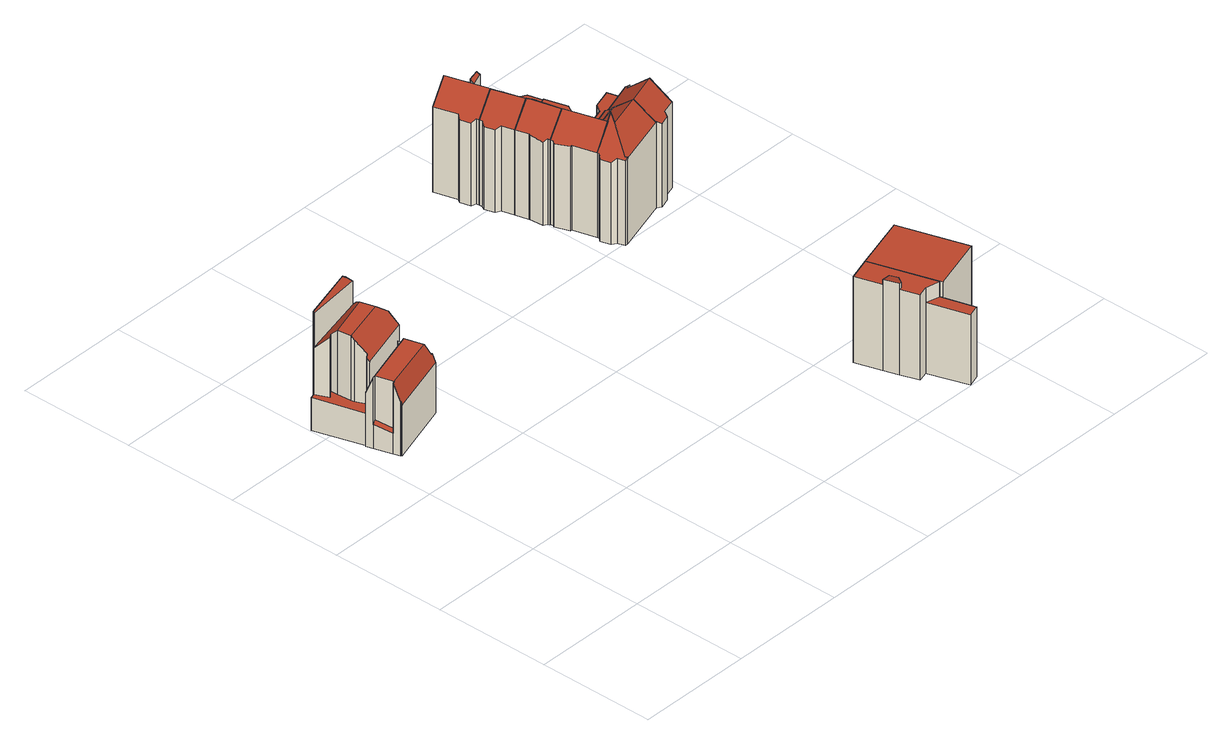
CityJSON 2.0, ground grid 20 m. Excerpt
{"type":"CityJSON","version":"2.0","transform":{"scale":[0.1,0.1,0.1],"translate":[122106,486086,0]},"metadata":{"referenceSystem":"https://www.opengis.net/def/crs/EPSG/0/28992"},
"CityObjects":{
"building1":{"type":"Building","attributes":{"aantal_verblijfsobjecten":2,"bouwjaar":1856,"gebruiksdoel":"kantoorfunctie","oppervlakte_max":67,"oppervlakte_min":54,"rdf_seealso":"http://bag.basisregistraties.overheid.nl/bag/id/pand/0363100012182170","rf_extrusion_mode":"standard","rf_force_lod11":false,"rf_h_ground":0.552,"rf_h_pc_98p":0,"rf_h_roof_50p":13.02,"rf_h_roof_70p":13.06,"rf_h_roof_max":13.28,"rf_h_roof_min":10.34,"rf_h_roof_ridge":10.76,"rf_is_glass_roof":false,"rf_nodata_frac":0.00364,"rf_nodata_r":0,"rf_pc_select":"PREFERRED_AND_LATEST","rf_pc_year":0,"rf_pointcloud_unusable":false,"rf_pt_density":31.27,"rf_ridgelines":3,"rf_rmse_lod22":0.361,"rf_roof_planes":7,"rf_roof_type":"slanted","rf_success":true,"rf_t_run":22,"rf_volume_lod22":789.57,"status":"Pand in gebruik"},"children":["building1-1"]},
"building1-1":{"type":"BuildingPart","parents":["building1"],"geometry":[{"type":"Solid","lod":"2.2","boundaries":[[[[0,1,2,3,4,5,6,7,8,9,10]],[[11,3,2,12]],[[12,2,1,13,14]],[[15,3,11]],[[16,6,5,17]],[[18,8,7,19]],[[20,21,0,10,22]],[[23,9,8,18]],[[22,10,9,23]],[[14,13,24,25]],[[25,24,26,27]],[[28,4,3,15]],[[17,5,4,28,29]],[[19,7,6,16,30]],[[30,16,31]],[[13,1,0,21]],[[27,26,21,20]],[[29,28,32]],[[21,26,24,13]],[[33,27,20,22,23,18,19,30,31]],[[29,32,34,33,31,16,17]],[[32,28,15,11,12,14,25,34]],[[27,33,34,25]]]],"semantics":{"surfaces":[{"type":"GroundSurface"},{"type":"WallSurface","on_footprint_edge":true},{"type":"WallSurface","on_footprint_edge":false},{"type":"RoofSurface","rf_azimuth":245.94,"rf_h_roof_50p":13.16,"rf_h_roof_70p":13.17,"rf_h_roof_max":13.97,"rf_h_roof_min":4.53,"rf_slope":55},{"type":"RoofSurface","rf_azimuth":161.8,"rf_h_roof_50p":11.93,"rf_h_roof_70p":12.44,"rf_h_roof_max":13.97,"rf_h_roof_min":9.94,"rf_slope":68.92},{"type":"RoofSurface","rf_azimuth":74.24,"rf_h_roof_50p":11.06,"rf_h_roof_70p":11.73,"rf_h_roof_max":13.67,"rf_h_roof_min":9.68,"rf_slope":68.01},{"type":"RoofSurface","rf_azimuth":342.66,"rf_h_roof_50p":10.93,"rf_h_roof_70p":11.58,"rf_h_roof_max":13.12,"rf_h_roof_min":9.25,"rf_slope":67.73},{"type":"RoofSurface","rf_azimuth":52.24,"rf_h_roof_50p":13.07,"rf_h_roof_70p":13.11,"rf_h_roof_max":13.97,"rf_h_roof_min":12.95,"rf_slope":1.23}],"values":[[0,1,1,1,1,1,1,1,1,2,2,1,1,1,2,1,2,2,3,4,5,6,7]]}}]},
"building2":{"type":"Building","attributes":{"aantal_verblijfsobjecten":5,"bouwjaar":1874,"gebruiksdoel":"industriefunctie,woonfunctie","oppervlakte_max":67,"oppervlakte_min":32,"rdf_seealso":"http://bag.basisregistraties.overheid.nl/bag/id/pand/0363100012170769","rf_extrusion_mode":"standard","rf_force_lod11":false,"rf_h_ground":0.551,"rf_h_pc_98p":0,"rf_h_roof_50p":16.41,"rf_h_roof_70p":17.2,"rf_h_roof_max":17.77,"rf_h_roof_min":6.28,"rf_is_glass_roof":false,"rf_nodata_frac":0.0405,"rf_nodata_r":0,"rf_pc_select":"PREFERRED_AND_LATEST","rf_pc_year":0,"rf_pointcloud_unusable":false,"rf_pt_density":30.37,"rf_ridgelines":0,"rf_rmse_lod22":1.07,"rf_roof_planes":7,"rf_roof_type":"slanted","rf_success":true,"rf_t_run":31,"rf_volume_lod22":1539.18,"status":"Pand in gebruik"},"children":["building2-1"]},
"building2-1":{"type":"BuildingPart","parents":["building2"],"geometry":[{"type":"Solid","lod":"2.2","boundaries":[[[[35,36,37,38,39,40,41,42,5,43,3,44,45,46]],[[47,38,37,48]],[[49,39,38,47]],[[48,37,36,50]],[[51,35,46,52]],[[52,46,45,53,54]],[[55,56,57,58]],[[59,60,56,55]],[[61,44,3,62]],[[63,41,40,64]],[[65,42,41,63]],[[58,57,43,5,66]],[[62,3,43,57]],[[66,5,42,65]],[[67,64,40,39,49]],[[53,45,44,61]],[[54,53,68,69]],[[70,71,72,73]],[[73,72,60,59]],[[74,75,71,70]],[[76,77,75,74]],[[69,68,77,76]],[[50,36,35,51,78]],[[78,51,64,67]],[[63,79,80,65]],[[73,59,55,58,66,65,80,70]],[[74,70,80,79]],[[77,68,53,61,62,57,56,60,72,71,75]],[[78,67,49,47,48,50]],[[64,51,52,54,69,76,74,79,63]]]],"semantics":{"surfaces":[{"type":"GroundSurface"},{"type":"WallSurface","on_footprint_edge":true},{"type":"WallSurface","on_footprint_edge":false},{"type":"RoofSurface","rf_azimuth":73.81,"rf_h_roof_50p":16.62,"rf_h_roof_70p":17.01,"rf_h_roof_max":17.64,"rf_h_roof_min":15.92,"rf_slope":42.77},{"type":"RoofSurface","rf_azimuth":162.5,"rf_h_roof_50p":16.09,"rf_h_roof_70p":16.75,"rf_h_roof_max":17.94,"rf_h_roof_min":14.49,"rf_slope":46.43},{"type":"RoofSurface","rf_azimuth":66.28,"rf_h_roof_50p":17.64,"rf_h_roof_70p":17.66,"rf_h_roof_max":17.94,"rf_h_roof_min":17.58,"rf_slope":0.772},{"type":"RoofSurface","rf_azimuth":220.01,"rf_h_roof_50p":6.33,"rf_h_roof_70p":6.35,"rf_h_roof_max":17.45,"rf_h_roof_min":6.28,"rf_slope":0.991},{"type":"RoofSurface","rf_azimuth":164.06,"rf_h_roof_50p":20.15,"rf_h_roof_70p":20.21,"rf_h_roof_max":20.31,"rf_h_roof_min":19.87,"rf_slope":16.39},{"type":"RoofSurface","rf_azimuth":343.12,"rf_h_roof_50p":16.01,"rf_h_roof_70p":16.55,"rf_h_roof_max":20.07,"rf_h_roof_min":14.03,"rf_slope":45.98}],"values":[[0,1,1,1,1,1,2,2,1,1,1,1,1,1,1,1,2,2,2,2,2,2,1,2,3,4,5,6,7,8]]}}]},
"building3":{"type":"Building","attributes":{"aantal_verblijfsobjecten":4,"bouwjaar":1939,"gebruiksdoel":"woonfunctie","oppervlakte_max":61,"oppervlakte_min":45,"rdf_seealso":"http://bag.basisregistraties.overheid.nl/bag/id/pand/0363100012182006","rf_extrusion_mode":"standard","rf_force_lod11":false,"rf_h_ground":0.643,"rf_h_pc_98p":0,"rf_h_roof_50p":15.74,"rf_h_roof_70p":15.77,"rf_h_roof_max":16.7,"rf_h_roof_min":12.95,"rf_is_glass_roof":false,"rf_nodata_frac":0.0251,"rf_nodata_r":0,"rf_pc_select":"PREFERRED_AND_LATEST","rf_pc_year":0,"rf_pointcloud_unusable":false,"rf_pt_density":16.48,"rf_ridgelines":0,"rf_rmse_lod22":0.185,"rf_roof_planes":3,"rf_roof_type":"slanted","rf_success":true,"rf_t_run":16,"rf_volume_lod22":872.56,"status":"Pand in gebruik"},"children":["building3-1"]},
"building3-1":{"type":"BuildingPart","parents":["building3"],"geometry":[{"type":"Solid","lod":"2.2","boundaries":[[[[81,82,83,84,85,86,87,88,89]],[[90,91,92,93]],[[94,89,88,95]],[[96,97,95,98]],[[99,100,101,102]],[[100,85,84,103]],[[104,87,86,105]],[[106,81,89,94]],[[105,86,85,99]],[[85,100,99]],[[102,101,107,108]],[[103,84,83,109]],[[110,104,91,90]],[[93,92,97,96]],[[109,83,82,107]],[[108,107,82,81,106]],[[98,95,88,87,104,110]],[[109,107,101,100,103]],[[108,106,94,95,97,92,91,104,105,99,102]],[[98,110,90,93,96]]]],"semantics":{"surfaces":[{"type":"GroundSurface"},{"type":"WallSurface","on_footprint_edge":false},{"type":"WallSurface","on_footprint_edge":true},{"type":"RoofSurface","rf_azimuth":78.2,"rf_h_roof_50p":13.02,"rf_h_roof_70p":13.04,"rf_h_roof_max":15.7,"rf_h_roof_min":12.97,"rf_slope":1.8},{"type":"RoofSurface","rf_azimuth":168.91,"rf_h_roof_50p":15.76,"rf_h_roof_70p":15.78,"rf_h_roof_max":16.59,"rf_h_roof_min":15.7,"rf_slope":0.591},{"type":"RoofSurface","rf_azimuth":67.89,"rf_h_roof_50p":16.48,"rf_h_roof_70p":16.59,"rf_h_roof_max":16.8,"rf_h_roof_min":16.1,"rf_slope":16.24}],"values":[[0,1,2,1,1,2,2,2,2,2,1,2,1,1,2,2,2,3,4,5]]}}]},
"building4":{"type":"Building","attributes":{"aantal_verblijfsobjecten":8,"bouwjaar":1937,"gebruiksdoel":"woonfunctie","oppervlakte_max":53,"oppervlakte_min":44,"rdf_seealso":"http://bag.basisregistraties.overheid.nl/bag/id/pand/0363100012182008","rf_extrusion_mode":"standard","rf_force_lod11":false,"rf_h_ground":0.603,"rf_h_pc_98p":0,"rf_h_roof_50p":15.76,"rf_h_roof_70p":15.79,"rf_h_roof_max":16.33,"rf_h_roof_min":15.67,"rf_is_glass_roof":false,"rf_nodata_frac":0.0189,"rf_nodata_r":0,"rf_pc_select":"PREFERRED_AND_LATEST","rf_pc_year":0,"rf_pointcloud_unusable":false,"rf_pt_density":17.43,"rf_ridgelines":0,"rf_rmse_lod22":0.307,"rf_roof_planes":3,"rf_roof_type":"slanted","rf_success":true,"rf_t_run":24,"rf_volume_lod22":1804.08,"status":"Pand in gebruik"},"children":["building4-1"]},
"building4-1":{"type":"BuildingPart","parents":["building4"],"geometry":[{"type":"Solid","lod":"2.2","boundaries":[[[[81,111,112,113]],[[114,111,81,106]],[[115,112,111,114]],[[106,81,113,116]],[[116,113,112,115]],[[116,115,114,106]]]],"semantics":{"surfaces":[{"type":"GroundSurface"},{"type":"WallSurface","on_footprint_edge":true},{"type":"RoofSurface","rf_azimuth":169.93,"rf_h_roof_50p":15.76,"rf_h_roof_70p":15.79,"rf_h_roof_max":15.84,"rf_h_roof_min":15.68,"rf_slope":0.682}],"values":[[0,1,1,1,1,2]]}}]},
"building5":{"type":"Building","attributes":{"aantal_verblijfsobjecten":4,"bouwjaar":1935,"gebruiksdoel":"woonfunctie","oppervlakte_max":49,"oppervlakte_min":44,"rdf_seealso":"http://bag.basisregistraties.overheid.nl/bag/id/pand/0363100012170846","rf_extrusion_mode":"standard","rf_force_lod11":false,"rf_h_ground":0.882,"rf_h_pc_98p":0,"rf_h_roof_50p":17.15,"rf_h_roof_70p":18,"rf_h_roof_max":18.96,"rf_h_roof_min":13.66,"rf_h_roof_ridge":19,"rf_is_glass_roof":false,"rf_nodata_frac":0.00781,"rf_nodata_r":0,"rf_pc_select":"PREFERRED_AND_LATEST","rf_pc_year":0,"rf_pointcloud_unusable":false,"rf_pt_density":16.71,"rf_ridgelines":1,"rf_rmse_lod22":0.0875,"rf_roof_planes":4,"rf_roof_type":"slanted","rf_success":true,"rf_t_run":14,"rf_volume_lod22":1006.5,"status":"Pand in gebruik"},"children":["building5-1"]},
"building5-1":{"type":"BuildingPart","parents":["building5"],"geometry":[{"type":"Solid","lod":"2.2","boundaries":[[[[117,118,119,120,121,122,123,124,125,126,127,128,129,130,131]],[[132,123,122,133]],[[134,121,120,135]],[[135,120,119,136]],[[137,125,124,138]],[[138,124,123,132]],[[139,118,117,140]],[[136,119,118,139]],[[140,117,131,141]],[[142,128,127,143]],[[144,145,143,146]],[[147,126,125,137]],[[148,129,128,142]],[[146,143,127,126,147]],[[149,150,145,144]],[[151,148,152,153]],[[141,131,130,154]],[[153,152,150,149]],[[154,130,129,148,151]],[[133,122,121,134]],[[150,152,148,142,143,145]],[[154,151,153,141]],[[136,147,137,138,132,133,134,135]],[[147,136,139,140,141,153,149,144,146]]]],"semantics":{"surfaces":[{"type":"GroundSurface"},{"type":"WallSurface","on_footprint_edge":true},{"type":"WallSurface","on_footprint_edge":false},{"type":"RoofSurface","rf_azimuth":121.86,"rf_h_roof_50p":13.8,"rf_h_roof_70p":13.81,"rf_h_roof_max":16,"rf_h_roof_min":13.76,"rf_slope":0.965},{"type":"RoofSurface","rf_azimuth":344.3,"rf_h_roof_50p":15.89,"rf_h_roof_70p":16,"rf_h_roof_max":16.19,"rf_h_roof_min":15.6,"rf_slope":25.85},{"type":"RoofSurface","rf_azimuth":253.74,"rf_h_roof_50p":17.46,"rf_h_roof_70p":18.18,"rf_h_roof_max":19.24,"rf_h_roof_min":15.61,"rf_slope":39.33},{"type":"RoofSurface","rf_azimuth":73.66,"rf_h_roof_50p":17.57,"rf_h_roof_70p":18.19,"rf_h_roof_max":19.24,"rf_h_roof_min":15.5,"rf_slope":39.19}],"values":[[0,1,1,1,1,1,1,1,1,1,2,1,1,1,2,2,1,2,1,1,3,4,5,6]]}}]},
"building6":{"type":"Building","attributes":{"aantal_verblijfsobjecten":4,"bouwjaar":1935,"gebruiksdoel":"woonfunctie","oppervlakte_max":48,"oppervlakte_min":40,"rdf_seealso":"http://bag.basisregistraties.overheid.nl/bag/id/pand/0363100012181826","rf_extrusion_mode":"standard","rf_force_lod11":false,"rf_h_ground":0.765,"rf_h_pc_98p":0,"rf_h_roof_50p":17.02,"rf_h_roof_70p":17.91,"rf_h_roof_max":18.91,"rf_h_roof_min":13.62,"rf_h_roof_ridge":18.96,"rf_is_glass_roof":false,"rf_nodata_frac":0.0115,"rf_nodata_r":0,"rf_pc_select":"PREFERRED_AND_LATEST","rf_pc_year":0,"rf_pointcloud_unusable":false,"rf_pt_density":17.68,"rf_ridgelines":1,"rf_rmse_lod22":0.141,"rf_roof_planes":4,"rf_roof_type":"slanted","rf_success":true,"rf_t_run":16,"rf_volume_lod22":1042.04,"status":"Pand in gebruik"},"children":["building6-1"]},
"building6-1":{"type":"BuildingPart","parents":["building6"],"geometry":[{"type":"Solid","lod":"2.2","boundaries":[[[[155,156,157,158,159,160,161,162,163,164,165,166,167,168,169,170]],[[171,161,160,172]],[[173,162,161,171]],[[174,163,162,173]],[[172,160,159,175]],[[176,177,178,179]],[[180,168,167,181]],[[181,167,166,182]],[[183,164,163,174]],[[184,165,164,183]],[[182,166,165,184]],[[175,159,158,185]],[[185,158,157,177,176]],[[186,156,155,187]],[[177,157,156,186]],[[188,180,179,189]],[[189,179,178,190,191]],[[192,169,168,180,188]],[[187,155,170,190]],[[191,190,170,169,192]],[[185,184,183,174,173,171,172,175]],[[187,190,178,177,186]],[[191,192,188,189]],[[184,185,176,179,180,181,182]]]],"semantics":{"surfaces":[{"type":"GroundSurface"},{"type":"WallSurface","on_footprint_edge":true},{"type":"WallSurface","on_footprint_edge":false},{"type":"RoofSurface","rf_azimuth":253.33,"rf_h_roof_50p":17.41,"rf_h_roof_70p":18.1,"rf_h_roof_max":19.18,"rf_h_roof_min":15.37,"rf_slope":38.75},{"type":"RoofSurface","rf_azimuth":29.24,"rf_h_roof_50p":13.72,"rf_h_roof_70p":13.76,"rf_h_roof_max":15.95,"rf_h_roof_min":13.57,"rf_slope":3.2},{"type":"RoofSurface","rf_azimuth":162.92,"rf_h_roof_50p":16.17,"rf_h_roof_70p":16.2,"rf_h_roof_max":16.43,"rf_h_roof_min":15.95,"rf_slope":37.38},{"type":"RoofSurface","rf_azimuth":73.41,"rf_h_roof_50p":17.53,"rf_h_roof_70p":18.11,"rf_h_roof_max":19.18,"rf_h_roof_min":15.45,"rf_slope":38.9}],"values":[[0,1,1,1,1,2,1,1,1,1,1,1,1,1,1,2,2,1,1,1,3,4,5,6]]}}]},
"building7":{"type":"Building","attributes":{"aantal_verblijfsobjecten":4,"bouwjaar":1935,"gebruiksdoel":"overige gebruiksfunctie,woonfunctie","oppervlakte_max":45,"oppervlakte_min":40,"rdf_seealso":"http://bag.basisregistraties.overheid.nl/bag/id/pand/0363100012170844","rf_extrusion_mode":"standard","rf_force_lod11":false,"rf_h_ground":0.923,"rf_h_pc_98p":0,"rf_h_roof_50p":17.39,"rf_h_roof_70p":17.94,"rf_h_roof_max":18.96,"rf_h_roof_min":15.96,"rf_h_roof_ridge":19.01,"rf_is_glass_roof":false,"rf_nodata_frac":0,"rf_nodata_r":0,"rf_pc_select":"PREFERRED_AND_LATEST","rf_pc_year":0,"rf_pointcloud_unusable":false,"rf_pt_density":17.91,"rf_ridgelines":1,"rf_rmse_lod22":0.217,"rf_roof_planes":4,"rf_roof_type":"slanted","rf_success":true,"rf_t_run":16,"rf_volume_lod22":994.47,"status":"Pand in gebruik"},"children":["building7-1"]},
"building7-1":{"type":"BuildingPart","parents":["building7"],"geometry":[{"type":"Solid","lod":"2.2","boundaries":[[[[193,194,195,196,197,198,199,120,200,118,117,130,201]],[[202,197,196,203]],[[204,198,197,202]],[[205,199,198,204]],[[203,196,195,206]],[[207,130,117,208]],[[209,118,200,210]],[[210,211,212]],[[211,210,200,120,135]],[[208,117,118,209]],[[135,120,199,205]],[[213,214,215]],[[216,193,201,217]],[[217,201,130,207]],[[214,194,193,216]],[[206,195,194,214,213]],[[217,212,215,214,216]],[[206,213,215,212,211,135,205,204,202,203]],[[212,217,207,208,209,210]]]],"semantics":{"surfaces":[{"type":"GroundSurface"},{"type":"WallSurface","on_footprint_edge":true},{"type":"WallSurface","on_footprint_edge":false},{"type":"RoofSurface","rf_azimuth":163.46,"rf_h_roof_50p":17.57,"rf_h_roof_70p":18.19,"rf_h_roof_max":19.23,"rf_h_roof_min":16.18,"rf_slope":39.6},{"type":"RoofSurface","rf_azimuth":252.81,"rf_h_roof_50p":16.96,"rf_h_roof_70p":17.62,"rf_h_roof_max":19.66,"rf_h_roof_min":15.31,"rf_slope":39.2},{"type":"RoofSurface","rf_azimuth":343.09,"rf_h_roof_50p":17.56,"rf_h_roof_70p":18.12,"rf_h_roof_max":19.66,"rf_h_roof_min":16.22,"rf_slope":37.71}],"values":[[0,1,1,1,1,1,1,2,1,1,1,2,1,1,1,1,3,4,5]]}}]},
"building8":{"type":"Building","attributes":{"aantal_verblijfsobjecten":4,"bouwjaar":1935,"gebruiksdoel":"woonfunctie","oppervlakte_max":46,"oppervlakte_min":42,"rdf_seealso":"http://bag.basisregistraties.overheid.nl/bag/id/pand/0363100012181824","rf_extrusion_mode":"standard","rf_force_lod11":false,"rf_h_ground":0.798,"rf_h_pc_98p":0,"rf_h_roof_50p":16.67,"rf_h_roof_70p":17.63,"rf_h_roof_max":18.92,"rf_h_roof_min":13.63,"rf_h_roof_ridge":18.92,"rf_is_glass_roof":false,"rf_nodata_frac":0.0252,"rf_nodata_r":0,"rf_pc_select":"PREFERRED_AND_LATEST","rf_pc_year":0,"rf_pointcloud_unusable":false,"rf_pt_density":17.6,"rf_ridgelines":1,"rf_rmse_lod22":0.168,"rf_roof_planes":3,"rf_roof_type":"slanted","rf_success":true,"rf_t_run":16,"rf_volume_lod22":939.32,"status":"Pand in gebruik"},"children":["building8-1"]},
"building8-1":{"type":"BuildingPart","parents":["building8"],"geometry":[{"type":"Solid","lod":"2.2","boundaries":[[[[218,219,220,221,222,223,224,225,159,158,226,156,227,228,229,230]],[[231,225,224,232]],[[232,224,223,233]],[[233,223,222,234]],[[234,222,221,235]],[[235,221,220,236]],[[175,159,225,231]],[[237,219,218,238]],[[236,220,219,237]],[[238,218,230,239,240]],[[241,228,227,242]],[[240,239,243,244]],[[245,229,228,241]],[[246,156,226,243]],[[242,227,156,246]],[[247,158,159,175]],[[244,243,226,158,247]],[[239,230,229,245]],[[247,175,231,232,233,234,235,236]],[[244,247,236,237,238,240]],[[239,245,241,242,246,243]]]],"semantics":{"surfaces":[{"type":"GroundSurface"},{"type":"WallSurface","on_footprint_edge":true},{"type":"WallSurface","on_footprint_edge":false},{"type":"RoofSurface","rf_azimuth":253.73,"rf_h_roof_50p":17.41,"rf_h_roof_70p":18.06,"rf_h_roof_max":19.16,"rf_h_roof_min":15.39,"rf_slope":38.52},{"type":"RoofSurface","rf_azimuth":72.85,"rf_h_roof_50p":17.36,"rf_h_roof_70p":18.04,"rf_h_roof_max":19.16,"rf_h_roof_min":15.63,"rf_slope":38.58},{"type":"RoofSurface","rf_azimuth":106.41,"rf_h_roof_50p":13.67,"rf_h_roof_70p":13.68,"rf_h_roof_max":16.07,"rf_h_roof_min":13.64,"rf_slope":0.717}],"values":[[0,1,1,1,1,1,1,1,1,1,1,2,1,1,1,1,1,1,3,4,5]]}}]},
"building9":{"type":"Building","attributes":{"aantal_verblijfsobjecten":4,"bouwjaar":1935,"gebruiksdoel":"woonfunctie","oppervlakte_max":51,"oppervlakte_min":47,"rdf_seealso":"http://bag.basisregistraties.overheid.nl/bag/id/pand/0363100012181827","rf_extrusion_mode":"standard","rf_force_lod11":false,"rf_h_ground":0.843,"rf_h_pc_98p":0,"rf_h_roof_50p":16.7,"rf_h_roof_70p":17.55,"rf_h_roof_max":18.92,"rf_h_roof_min":13.8,"rf_h_roof_ridge":19.03,"rf_is_glass_roof":false,"rf_nodata_frac":0.00383,"rf_nodata_r":0,"rf_pc_select":"PREFERRED_AND_LATEST","rf_pc_year":0,"rf_pointcloud_unusable":false,"rf_pt_density":17.29,"rf_ridgelines":1,"rf_rmse_lod22":0.123,"rf_roof_planes":3,"rf_roof_type":"slanted","rf_success":true,"rf_t_run":16,"rf_volume_lod22":1003.47,"status":"Pand in gebruik"},"children":["building9-1"]},
"building9-1":{"type":"BuildingPart","parents":["building9"],"geometry":[{"type":"Solid","lod":"2.2","boundaries":[[[[248,249,250,251,252,253,254,255,256,257,221,258,219,218,259,229]],[[260,257,256,261]],[[262,219,258,263]],[[264,255,254,265]],[[261,256,255,264]],[[265,254,253,137]],[[266,218,219,262]],[[263,258,221,235]],[[235,221,257,260]],[[137,253,252,267]],[[142,250,249,268]],[[143,251,250,142]],[[269,229,259,270]],[[271,270,259,218,266]],[[267,252,251,143,272]],[[272,143,270,271]],[[273,248,229,269]],[[268,249,248,273]],[[137,267,263,235,260,261,264,265]],[[272,271,266,262,263,267]],[[268,273,269,270,143,142]]]],"semantics":{"surfaces":[{"type":"GroundSurface"},{"type":"WallSurface","on_footprint_edge":true},{"type":"WallSurface","on_footprint_edge":false},{"type":"RoofSurface","rf_azimuth":253.73,"rf_h_roof_50p":17.45,"rf_h_roof_70p":18.16,"rf_h_roof_max":19.2,"rf_h_roof_min":15.56,"rf_slope":38.76},{"type":"RoofSurface","rf_azimuth":76.42,"rf_h_roof_50p":17.31,"rf_h_roof_70p":17.97,"rf_h_roof_max":19.2,"rf_h_roof_min":15.66,"rf_slope":38.45},{"type":"RoofSurface","rf_azimuth":49.27,"rf_h_roof_50p":13.82,"rf_h_roof_70p":13.83,"rf_h_roof_max":16.06,"rf_h_roof_min":13.8,"rf_slope":0.405}],"values":[[0,1,1,1,1,1,1,1,1,1,1,1,1,1,1,2,1,1,3,4,5]]}}]},
"building10":{"type":"Building","attributes":{"aantal_verblijfsobjecten":4,"bouwjaar":1935,"gebruiksdoel":"woonfunctie","oppervlakte_max":46,"oppervlakte_min":39,"rdf_seealso":"http://bag.basisregistraties.overheid.nl/bag/id/pand/0363100012170845","rf_extrusion_mode":"standard","rf_force_lod11":false,"rf_h_ground":0.832,"rf_h_pc_98p":0,"rf_h_roof_50p":16.87,"rf_h_roof_70p":17.69,"rf_h_roof_max":18.97,"rf_h_roof_min":13.65,"rf_h_roof_ridge":19.02,"rf_is_glass_roof":false,"rf_nodata_frac":0.0239,"rf_nodata_r":0,"rf_pc_select":"PREFERRED_AND_LATEST","rf_pc_year":0,"rf_pointcloud_unusable":false,"rf_pt_density":16.98,"rf_ridgelines":1,"rf_rmse_lod22":0.124,"rf_roof_planes":3,"rf_roof_type":"slanted","rf_success":true,"rf_t_run":13,"rf_volume_lod22":974.03,"status":"Pand in gebruik"},"children":["building10-1"]},
"building10-1":{"type":"BuildingPart","parents":["building10"],"geometry":[{"type":"Solid","lod":"2.2","boundaries":[[[[274,275,276,277,278,279,280,281,282,283,284,285,286,287,288,289]],[[290,278,277,291]],[[291,277,276,292]],[[293,274,289,294]],[[295,279,278,290]],[[216,280,279,295]],[[292,276,275,296]],[[294,289,288,297]],[[297,288,287,298,299]],[[300,286,285,301]],[[298,287,286,300]],[[301,285,284,302]],[[302,284,283,303]],[[303,283,282,304]],[[305,281,280,216]],[[306,304,282,281,305]],[[296,275,274,293]],[[299,298,304,306]],[[304,298,300,301,302,303]],[[296,293,305,216,295,290,291,292]],[[299,306,305,293,294,297]]]],"semantics":{"surfaces":[{"type":"GroundSurface"},{"type":"WallSurface","on_footprint_edge":true},{"type":"WallSurface","on_footprint_edge":false},{"type":"RoofSurface","rf_azimuth":323.11,"rf_h_roof_50p":13.68,"rf_h_roof_70p":13.7,"rf_h_roof_max":15.51,"rf_h_roof_min":13.65,"rf_slope":1.19},{"type":"RoofSurface","rf_azimuth":162.7,"rf_h_roof_50p":17.57,"rf_h_roof_70p":18.21,"rf_h_roof_max":19.24,"rf_h_roof_min":15.73,"rf_slope":39.43},{"type":"RoofSurface","rf_azimuth":341.54,"rf_h_roof_50p":17.13,"rf_h_roof_70p":17.76,"rf_h_roof_max":19.24,"rf_h_roof_min":15.51,"rf_slope":38.3}],"values":[[0,1,1,1,1,1,1,1,1,1,1,1,1,1,1,1,1,2,3,4,5]]}}]},
"building11":{"type":"Building","attributes":{"aantal_verblijfsobjecten":0,"bouwjaar":1935,"rdf_seealso":"http://bag.basisregistraties.overheid.nl/bag/id/pand/0363100012182016","rf_extrusion_mode":"standard","rf_force_lod11":false,"rf_h_ground":0.968,"rf_h_pc_98p":0,"rf_h_roof_50p":3.42,"rf_h_roof_70p":3.43,"rf_h_roof_max":3.68,"rf_h_roof_min":3.38,"rf_is_glass_roof":false,"rf_nodata_frac":0,"rf_nodata_r":0,"rf_pc_select":"PREFERRED_AND_LATEST","rf_pc_year":0,"rf_pointcloud_unusable":false,"rf_pt_density":13.91,"rf_ridgelines":0,"rf_rmse_lod22":0.0598,"rf_roof_planes":1,"rf_roof_type":"horizontal","rf_success":true,"rf_t_run":2,"rf_volume_lod22":15.04,"status":"Pand in gebruik"},"children":["building11-1"]},
"building11-1":{"type":"BuildingPart","parents":["building11"],"geometry":[{"type":"Solid","lod":"2.2","boundaries":[[[[307,308,309,310]],[[311,308,307,312]],[[313,309,308,311]],[[312,307,310,314]],[[314,310,309,313]],[[314,313,311,312]]]],"semantics":{"surfaces":[{"type":"GroundSurface"},{"type":"WallSurface","on_footprint_edge":true},{"type":"RoofSurface","rf_azimuth":292.71,"rf_h_roof_50p":3.44,"rf_h_roof_70p":3.46,"rf_h_roof_max":3.5,"rf_h_roof_min":3.39,"rf_slope":2.01}],"values":[[0,1,1,1,1,2]]}}]},
"building12":{"type":"Building","attributes":{"aantal_verblijfsobjecten":0,"bouwjaar":1935,"rdf_seealso":"http://bag.basisregistraties.overheid.nl/bag/id/pand/0363100012182017","rf_extrusion_mode":"standard","rf_force_lod11":false,"rf_h_ground":0.973,"rf_h_pc_98p":0,"rf_h_roof_50p":3.4,"rf_h_roof_70p":3.41,"rf_h_roof_max":3.45,"rf_h_roof_min":3.37,"rf_is_glass_roof":false,"rf_nodata_frac":0,"rf_nodata_r":0,"rf_pc_select":"PREFERRED_AND_LATEST","rf_pc_year":0,"rf_pointcloud_unusable":false,"rf_pt_density":15.83,"rf_ridgelines":0,"rf_rmse_lod22":0.0139,"rf_roof_planes":1,"rf_roof_type":"horizontal","rf_success":true,"rf_t_run":3,"rf_volume_lod22":14.53,"status":"Pand in gebruik"},"children":["building12-1"]},
"building12-1":{"type":"BuildingPart","parents":["building12"],"geometry":[{"type":"Solid","lod":"2.2","boundaries":[[[[315,316,308,307]],[[317,316,315,318]],[[311,308,316,317]],[[318,315,307,312]],[[312,307,308,311]],[[312,311,317,318]]]],"semantics":{"surfaces":[{"type":"GroundSurface"},{"type":"WallSurface","on_footprint_edge":true},{"type":"RoofSurface","rf_azimuth":189.63,"rf_h_roof_50p":3.4,"rf_h_roof_70p":3.41,"rf_h_roof_max":3.43,"rf_h_roof_min":3.38,"rf_slope":0.962}],"values":[[0,1,1,1,1,2]]}}]},
"building13":{"type":"Building","attributes":{"aantal_verblijfsobjecten":0,"bouwjaar":1935,"rdf_seealso":"http://bag.basisregistraties.overheid.nl/bag/id/pand/0363100012182026","rf_extrusion_mode":"standard","rf_force_lod11":false,"rf_h_ground":0.984,"rf_h_pc_98p":0,"rf_h_roof_50p":3.42,"rf_h_roof_70p":3.42,"rf_h_roof_max":3.44,"rf_h_roof_min":3.39,"rf_is_glass_roof":false,"rf_nodata_frac":0,"rf_nodata_r":0,"rf_pc_select":"PREFERRED_AND_LATEST","rf_pc_year":0,"rf_pointcloud_unusable":false,"rf_pt_density":14.36,"rf_ridgelines":0,"rf_rmse_lod22":0.00733,"rf_roof_planes":1,"rf_roof_type":"horizontal","rf_success":true,"rf_t_run":1,"rf_volume_lod22":14.21,"status":"Pand in gebruik"},"children":["building13-1"]},
"building13-1":{"type":"BuildingPart","parents":["building13"],"geometry":[{"type":"Solid","lod":"2.2","boundaries":[[[[308,319,320,309]],[[321,319,308,311]],[[322,320,319,321]],[[311,308,309,323]],[[323,309,320,322]],[[323,322,321,311]]]],"semantics":{"surfaces":[{"type":"GroundSurface"},{"type":"WallSurface","on_footprint_edge":true},{"type":"RoofSurface","rf_azimuth":241.77,"rf_h_roof_50p":3.42,"rf_h_roof_70p":3.42,"rf_h_roof_max":3.44,"rf_h_roof_min":3.4,"rf_slope":0.804}],"values":[[0,1,1,1,1,2]]}}]},
"building14":{"type":"Building","attributes":{"aantal_verblijfsobjecten":0,"bouwjaar":1935,"rdf_seealso":"http://bag.basisregistraties.overheid.nl/bag/id/pand/0363100012182028","rf_extrusion_mode":"standard","rf_force_lod11":false,"rf_h_ground":0.979,"rf_h_pc_98p":0,"rf_h_roof_50p":3.43,"rf_h_roof_70p":3.43,"rf_h_roof_max":3.44,"rf_h_roof_min":3.4,"rf_is_glass_roof":false,"rf_nodata_frac":0,"rf_nodata_r":0,"rf_pc_select":"PREFERRED_AND_LATEST","rf_pc_year":0,"rf_pointcloud_unusable":false,"rf_pt_density":17.82,"rf_ridgelines":0,"rf_rmse_lod22":0.00805,"rf_roof_planes":1,"rf_roof_type":"horizontal","rf_success":true,"rf_t_run":2,"rf_volume_lod22":14.32,"status":"Pand in gebruik"},"children":["building14-1"]},
"building14-1":{"type":"BuildingPart","parents":["building14"],"geometry":[{"type":"Solid","lod":"2.2","boundaries":[[[[316,324,319,308]],[[325,324,316,317]],[[321,319,324,325]],[[317,316,308,311]],[[311,308,319,321]],[[311,321,325,317]]]],"semantics":{"surfaces":[{"type":"GroundSurface"},{"type":"WallSurface","on_footprint_edge":true},{"type":"RoofSurface","rf_azimuth":252.51,"rf_h_roof_50p":3.43,"rf_h_roof_70p":3.44,"rf_h_roof_max":3.45,"rf_h_roof_min":3.4,"rf_slope":1.16}],"values":[[0,1,1,1,1,2]]}}]}
},
"vertices":[
[38,504,6],[29,534,6],[26,546,6],[27,547,6],[132,580,6],[138,582,6],[153,532,6],[154,526,6],[43,491,6],[43,493,6],[42,493,6],[27,547,101],[26,546,101],[29,534,49],[29,534,132],[27,547,99],[153,532,103],[138,582,104],[43,491,96],[154,526,94],[38,504,132],[38,504,43],[42,493,102],[43,493,102],[33,535,55],[33,535,132],[42,505,49],[42,505,132],[132,580,100],[132,580,119],[153,532,109],[150,531,109],[135,573,118],[140,536,130],[131,567,130],
[19,638,6],[19,641,6],[112,668,6],[113,664,6],[114,665,6],[117,653,6],[119,648,6],[133,599,6],[41,552,6],[3,630,6],[11,633,6],[20,635,6],[113,664,201],[112,668,202],[114,665,201],[19,641,202],[19,638,142],[20,635,145],[11,633,64],[11,633,145],[40,557,149],[40,557,63],[41,552,63],[41,552,144],[46,561,151],[46,561,63],[3,630,64],[27,547,63],[119,648,162],[117,653,156],[133,599,162],[138,582,143],[117,653,198],[22,611,63],[22,611,169],[37,584,177],[37,584,63],[38,579,63],[38,579,172],[34,607,177],[34,607,64],[33,620,164],[33,620,64],[19,638,201],[108,631,176],[115,607,176],
[685,176,6],[720,64,6],[737,8,6],[716,1,6],[695,68,6],[677,63,6],[667,93,6],[659,119,6],[645,163,6],[671,94,167],[671,94,157],[683,110,157],[683,110,162],[645,163,158],[659,119,158],[679,124,161],[679,124,158],[659,119,167],[695,68,157],[695,68,131],[719,64,130],[719,64,157],[716,1,130],[667,93,157],[677,63,157],[685,176,158],[720,64,130],[720,64,157],[737,8,130],[667,93,168],
[778,204,6],[815,88,6],[722,59,6],[778,204,158],[815,88,157],[722,59,157],
[664,673,9],[670,652,9],[659,648,9],[623,637,9],[612,676,9],[610,676,9],[601,700,9],[603,703,9],[602,708,9],[638,718,9],[675,729,9],[699,736,9],[710,699,9],[714,688,9],[684,679,9],[601,700,156],[610,676,158],[612,676,159],[623,637,159],[659,648,190],[602,708,159],[603,703,159],[670,652,180],[664,673,180],[684,679,163],[699,736,138],[675,729,138],[687,699,156],[687,699,138],[675,729,159],[638,718,190],[710,699,138],[682,689,162],[682,689,138],[710,699,157],[687,691,138],[687,691,158],[714,688,163],
[661,866,8],[667,845,8],[644,838,8],[606,827,8],[570,816,8],[569,821,8],[561,824,8],[556,841,8],[560,848,8],[549,887,8],[585,898,8],[597,901,8],[604,880,8],[632,889,8],[652,895,8],[654,890,8],[561,824,154],[569,821,159],[556,841,154],[560,848,159],[570,816,159],[644,838,158],[644,838,139],[633,882,137],[633,882,156],[632,889,156],[604,880,179],[597,901,180],[549,887,159],[585,898,190],[606,827,190],[667,845,138],[661,866,137],[632,889,163],[633,882,157],[654,890,136],[654,890,158],[652,895,162],
[733,622,9],[641,594,9],[636,593,9],[632,606,9],[624,610,9],[619,627,9],[624,634,9],[669,652,9],[723,657,9],[624,610,154],[632,606,159],[619,627,154],[624,634,159],[636,593,159],[714,688,165],[664,673,164],[670,652,182],[669,652,182],[669,652,199],[662,638,190],[641,594,163],[641,594,160],[639,597,162],[733,622,161],[723,657,190],
[653,789,8],[655,783,8],[622,773,8],[586,762,8],[580,783,8],[572,787,8],[567,804,8],[571,811,8],[641,838,8],[671,833,8],[684,826,8],[691,801,8],[658,791,8],[571,811,159],[567,804,154],[572,787,154],[580,783,159],[586,762,159],[622,773,190],[655,783,163],[653,789,162],[658,791,137],[658,791,158],[684,826,137],[671,833,137],[641,838,137],[641,838,160],[691,801,136],[667,845,137],[606,827,189],
[702,763,8],[695,750,8],[699,736,8],[675,729,8],[638,718,8],[602,708,8],[601,712,8],[595,715,8],[592,739,8],[592,740,8],[623,773,8],[658,790,8],[592,740,159],[592,739,158],[655,783,164],[623,773,190],[595,715,155],[601,712,159],[653,789,164],[638,718,189],[695,750,138],[691,801,138],[658,790,138],[658,790,160],[675,729,158],[702,763,138],
[777,674,8],[786,639,8],[762,631,8],[759,624,8],[742,618,8],[734,623,8],[733,622,8],[723,656,8],[711,696,8],[705,716,8],[724,722,8],[731,735,8],[764,745,8],[772,716,8],[774,710,8],[767,708,8],[742,618,155],[759,624,155],[762,631,160],[777,674,190],[767,708,162],[734,623,161],[786,639,160],[774,710,162],[772,716,137],[772,716,157],[764,745,137],[731,735,137],[724,722,137],[705,716,137],[711,696,137],[723,656,190],[711,696,157],
[731,807,10],[751,813,10],[759,784,10],[740,778,10],[751,813,34],[731,807,34],[759,784,35],[740,778,35],
[723,835,10],[743,841,10],[743,841,34],[723,835,34],
[770,818,10],[778,790,10],[770,818,34],[778,790,34],[759,784,34],
[762,847,10],[762,847,34]
]}
